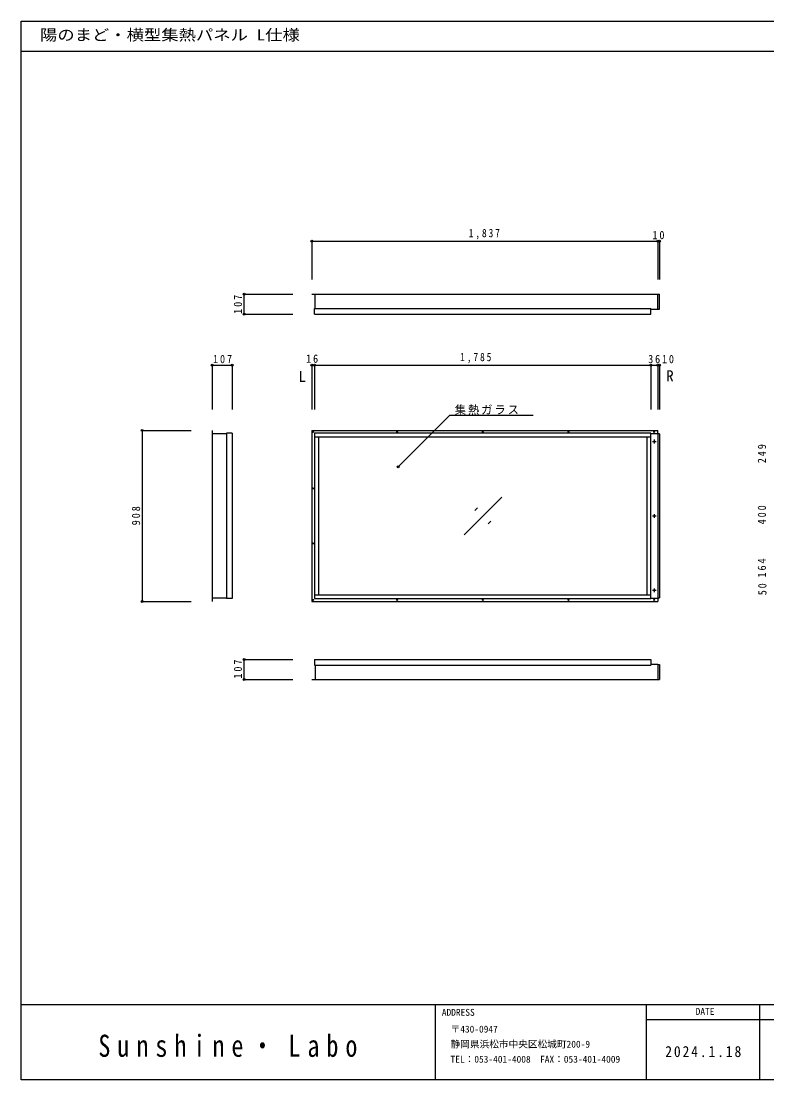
# Model space of a CAD drawing. Units: millimetres at full size, sheet at 1:20. Extents: x -3527 to 4553, y -2654 to 2966.
# Drawn here: x -3527 to 432, y -2654 to 2966 of the extents above; entities that cross this region are included whole.
import ezdxf
from ezdxf.enums import TextEntityAlignment as Align

# ---------------------------------------------------------------- set-up
doc = ezdxf.new("R2010")
doc.units = ezdxf.units.MM
doc.header["$LTSCALE"] = 20
doc.header["$PDMODE"] = 32
doc.header["$PDSIZE"] = 10
doc.linetypes.add('CHAIN1', pattern=[8, 5, -1, 1, -1])
doc.layers.add('0-0', color=4, linetype='Continuous')
doc.layers.add('F-0', color=7, linetype='Continuous')
doc.styles.add('ＭＳ ゴシック', font='')
doc.styles.add('ＭＳ 明朝', font='')
doc.styles.get('ＭＳ ゴシック').set_extended_font_data('MS Gothic')
doc.styles.get('ＭＳ 明朝').set_extended_font_data('MS Mincho')

msp = doc.modelspace()

# ---------------------------------------------------------------- linework, layer by layer
at = {"layer": '0-0'}
for p, q in [((-1984.43, 1797.8), (-147.43, 1797.8)), ((-1984.43, 1797.8), (-1984.43, 1595.09)), ((-147.43, 1797.8), (-147.43, 1595.09)), ((-147.43, 1797.8), (-137.43, 1797.8)), ((-137.43, 1797.8), (-137.43, 1595.09)), ((-2343.77, 1517.2), (-2084.85, 1517.2)), ((-2343.77, 1410.2), (-2343.77, 1517.2)), ((-2343.77, 1410.2), (-2084.85, 1410.2)), ((-2513.63, 1139.78), (-2513.63, 905.06)), ((-2513.63, 1139.78), (-2406.63, 1139.78)), ((-2406.63, 1139.78), (-2406.63, 905.06)), ((-1984.43, 1139.78), (-1968.93, 1139.78)), ((-1984.43, 1139.78), (-1984.43, 905.06)), ((-1968.93, 1139.78), (-1968.93, 905.06)), ((-1968.93, 1139.78), (-183.43, 1139.78)), ((-183.43, 1139.78), (-183.43, 905.06)), ((-183.43, 1139.78), (-147.43, 1139.78)), ((-147.43, 1139.78), (-147.43, 905.06)), ((-147.43, 1139.78), (-137.43, 1139.78)), ((-137.43, 1139.78), (-137.43, 905.06)), ((-1525, 599.65), (-1251.1, 873.55)), ((-1251.1, 873.55), (-808.09, 873.55)), ((-2885.02, 793.63), (-2885.02, -114.37)), ((-2885.02, 793.63), (-2623.84, 793.63)), ((-1984.43, 793.63), (-1984.43, -114.37)), ((-1984.43, 793.63), (-147.43, 793.63)), ((-147.43, 775.63), (-147.43, 793.63)), ((-1175.43, 239.63), (-975.43, 439.63)), ((-1117.86, 367.91), (-1103.71, 382.05)), ((-1047.14, 297.2), (-1033, 311.34)), ((-147.43, -96.37), (-147.43, -114.37)), ((-2885.02, -114.37), (-2623.84, -114.37)), ((-1984.43, -114.37), (-147.43, -114.37)), ((-2343.77, -529.26), (-2343.77, -422.26)), ((-2343.77, -422.26), (-2084.85, -422.26)), ((-2343.77, -529.26), (-2084.85, -529.26))]:
    msp.add_line(p, q, dxfattribs=at)
at = {"layer": '0-0', "color": 7}
for p, q in [((-1984.43, 1516.7), (-1984.43, 1517.2)), ((-1984.43, 1516.7), (-137.43, 1516.7)), ((-1966.43, 1440.2), (-1966.43, 1516.7)), ((-1966.43, 1516.2), (-147.43, 1516.2)), ((-147.43, 1436.2), (-147.43, 1517.2)), ((-1968.93, 1410.2), (-183.43, 1410.2)), ((-183.43, 1410.2), (-183.43, 1440.2)), ((-183.43, 1436.2), (-147.43, 1436.2)), ((-2513.63, 793.63), (-2513.63, -114.37)), ((-2513.63, 793.63), (-2512.63, 793.63)), ((-2513.13, 793.63), (-2513.13, -114.37)), ((-2512.63, 793.63), (-2512.63, 775.63)), ((-2436.63, 775.63), (-2513.13, 775.63)), ((-2406.63, 778.13), (-2406.63, -98.87)), ((-183.43, 778.13), (-1968.93, 778.13)), ((-183.43, 758.13), (-1968.93, 758.13)), ((-1948.93, 758.13), (-1948.93, -78.87)), ((-203.43, -78.87), (-203.43, 758.13)), ((-183.43, -98.87), (-183.43, 778.13)), ((-147.43, 775.63), (-183.43, 775.63)), ((-147.43, 775.63), (-147.43, -96.37)), ((-137.43, 775.13), (-147.43, 775.13)), ((-137.43, 775.13), (-137.43, -95.87)), ((-2436.63, -96.37), (-2513.13, -96.37)), ((-2512.63, -96.37), (-2512.63, -114.37)), ((-2406.63, -98.87), (-2436.63, -98.87)), ((-1968.93, -78.87), (-183.43, -78.87)), ((-183.43, -96.37), (-147.43, -96.37)), ((-147.43, -95.87), (-137.43, -95.87)), ((-2513.63, -114.37), (-2512.63, -114.37)), ((-1968.93, -422.26), (-183.43, -422.26)), ((-183.43, -422.26), (-183.43, -452.26)), ((-183.43, -448.26), (-147.43, -448.26)), ((-147.43, -448.26), (-147.43, -527.95)), ((-1966.43, -452.26), (-1966.43, -528.76)), ((-1984.43, -528.76), (-137.43, -528.76)), ((-1984.43, -528.76), (-1984.43, -529.26)), ((-1984.43, -529.26), (-1984.31, -529.26)), ((-1984.31, -529.26), (-137.43, -529.26)), ((-1966.43, -528.26), (-147.43, -528.26)), ((-147.43, -527.95), (-147.43, -528.76))]:
    msp.add_line(p, q, dxfattribs=at)
at = {"layer": '0-0', "linetype": 'CHAIN1'}
for p, q in [((-175.43, 734.63), (-155.43, 734.63)), ((-165.43, 744.63), (-165.43, 724.63)), ((-175.43, 339.63), (-155.43, 339.63)), ((-165.43, 349.63), (-165.43, 329.63)), ((-175.43, -55.37), (-155.43, -55.37)), ((-165.43, -45.37), (-165.43, -65.37))]:
    msp.add_line(p, q, dxfattribs=at)
at = {"layer": '0-0', "color": 7}
for points in [[(-1984.43, 1517.2), (-1984.31, 1517.2), (-147.43, 1517.2)], [(-147.43, 1436.7), (-137.43, 1436.7), (-137.43, 1516.7)], [(-1968.93, 1410.2), (-1968.93, 1440.2), (-183.43, 1440.2)], [(-2406.63, 778.13), (-2436.63, 778.13), (-2436.63, -98.87)], [(-1968.93, 778.13), (-1968.93, -98.87), (-183.43, -98.87)], [(-1968.93, -422.26), (-1968.93, -452.26), (-183.43, -452.26)], [(-147.43, -448.76), (-137.43, -448.76), (-137.43, -529.26)]]:
    msp.add_lwpolyline(points, dxfattribs=at)
at = {"layer": '0-0'}
for centre in [(-1976.43, 785.63), (-1530.43, 785.63), (-1075.43, 785.63), (-620.43, 785.63), (-165.43, 785.63), (-1976.43, 485.63), (-1976.43, 193.63), (-1976.43, -106.37), (-1530.43, -106.37), (-1075.43, -106.37), (-620.43, -106.37), (-165.43, -106.37)]:
    msp.add_circle(centre, 2.5, dxfattribs=at)
at = {"layer": '0-0', "color": 7}
for centre in [(-165.43, 734.63), (-165.43, 339.63), (-165.43, -55.37)]:
    msp.add_circle(centre, 3.5, dxfattribs=at)
at = {"layer": '0-0', "color": 5}
for p in [(-1984.43, 1797.8), (-147.43, 1797.8), (-137.43, 1797.8), (-2343.77, 1517.2), (-2343.77, 1410.2), (-2513.63, 1139.78), (-2406.63, 1139.78), (-1984.43, 1139.78), (-1968.93, 1139.78), (-183.43, 1139.78), (-147.43, 1139.78), (-137.43, 1139.78), (-2885.02, 793.63), (-1525, 599.65), (-2885.02, -114.37), (-2343.77, -422.26), (-2343.77, -529.26)]:
    msp.add_point(p, dxfattribs=at)
at = {"layer": 'F-0', "color": 5}
for p, q in [((-3527.18, 2805.87), (4552.82, 2805.87)), ((-3527.18, -2254.13), (4552.82, -2254.13)), ((4552.82, -2654.13), (-3527.18, -2654.13))]:
    msp.add_line(p, q, dxfattribs=at)
at = {"layer": 'F-0', "color": 2}
for p, q in [((-1327.18, -2654.13), (-1327.18, -2254.13)), ((-1327.18, -2654.13), (-1327.18, -2254.13)), ((-207.18, -2654.13), (-207.18, -2254.13)), ((-207.18, -2654.13), (-207.18, -2254.13)), ((392.82, -2254.13), (392.82, -2654.13)), ((-207.18, -2334.13), (652.82, -2334.13))]:
    msp.add_line(p, q, dxfattribs=at)
at = {"layer": 'F-0', "color": 5}
msp.add_lwpolyline([(-3527.18, -2654.13), (-3527.18, 2965.87), (4552.82, 2965.87)], dxfattribs=at)

# ---------------------------------------------------------------- texts
at = {"layer": '0-0', "color": 7, "style": 'ＭＳ ゴシック'}
for s, p in [('L', (-2055.03, 1032.85)), ('R', (-102.39, 1036.12))]:
    msp.add_text(s, height=58.65, dxfattribs=at).set_placement(p, align=Align.BOTTOM_LEFT)
at = {"layer": '0-0', "color": 7, "char_height": 43.99, "attachment_point": 7, "style": 'ＭＳ ゴシック'}
for s, insert in [('\\T1.38;\\W0.85;1,837', (-1150.93, 1807.8)), ('\\T1.36;\\W0.9;10', (-174.93, 1807.8)), ('\\T1.38;\\W0.9;107', (-2508.63, 1149.78)), ('\\T1.36;\\W0.9;16', (-2013.96, 1151.67)), ('\\T1.38;\\W0.85;1,785', (-1196.18, 1149.78)), ('\\T1.36;\\W0.9;36', (-197.93, 1149.78)), ('\\T1.36;\\W0.9;10', (-124.49, 1149.54)), ('\\T1.17;集熱ガラス', (-1224.9, 875.93))]:
    msp.add_mtext(s, dxfattribs=dict(at, insert=insert))
at = {"layer": '0-0', "color": 7, "char_height": 43.99, "attachment_point": 7, "rotation": 90, "style": 'ＭＳ ゴシック'}
for s, insert in [('\\T1.38;\\W0.9;107', (-2353.77, 1412.2)), ('\\T1.38;\\W0.9;249', (428.41, 619.13)), ('\\T1.38;\\W0.9;908', (-2895.02, 289.63)), ('\\T1.38;\\W0.9;400', (428.41, 294.63)), ('\\T1.38;\\W0.9;164', (428.41, 12.63)), ('\\T1.36;\\W0.9;50', (430.89, -81.57)), ('\\T1.38;\\W0.9;107', (-2353.77, -524.26))]:
    msp.add_mtext(s, dxfattribs=dict(at, insert=insert))
at = {"layer": 'F-0', "style": 'ＭＳ ゴシック', "width": 1.15}
msp.add_text('陽のまど・横型集熱パネル L仕様', height=58.65, dxfattribs=at).set_placement((-3427.18, 2845.87), align=Align.BOTTOM_LEFT)
at = {"layer": 'F-0', "color": 4, "style": 'ＭＳ ゴシック'}
for s, p in [('ADDRESS', (-1293.63, -2325.15)), ('DATE', (54.16, -2320.38)), ('〒430-0947', (-1247.18, -2414.13)), ('静岡県浜松市中央区松城町200-9', (-1247.18, -2494.13)), ('TEL：053-401-4008  FAX：053-401-4009', (-1247.18, -2574.13))]:
    msp.add_text(s, height=36.66, dxfattribs=at).set_placement(p, align=Align.BOTTOM_LEFT)
at = {"layer": 'F-0', "color": 2, "insert": (-3117.18, -2534.13), "char_height": 117.3, "attachment_point": 7, "style": 'ＭＳ 明朝'}
msp.add_mtext('\\T1.58;\\W0.8;Sunshine・Labo', dxfattribs=at)
at = {"layer": 'F-0', "insert": (-107.18, -2534.13), "char_height": 58.65, "attachment_point": 7, "style": 'ＭＳ ゴシック'}
msp.add_mtext('\\T1.28;\\W0.9;2024.1.18', dxfattribs=at)

doc.saveas('drawing.dxf')
